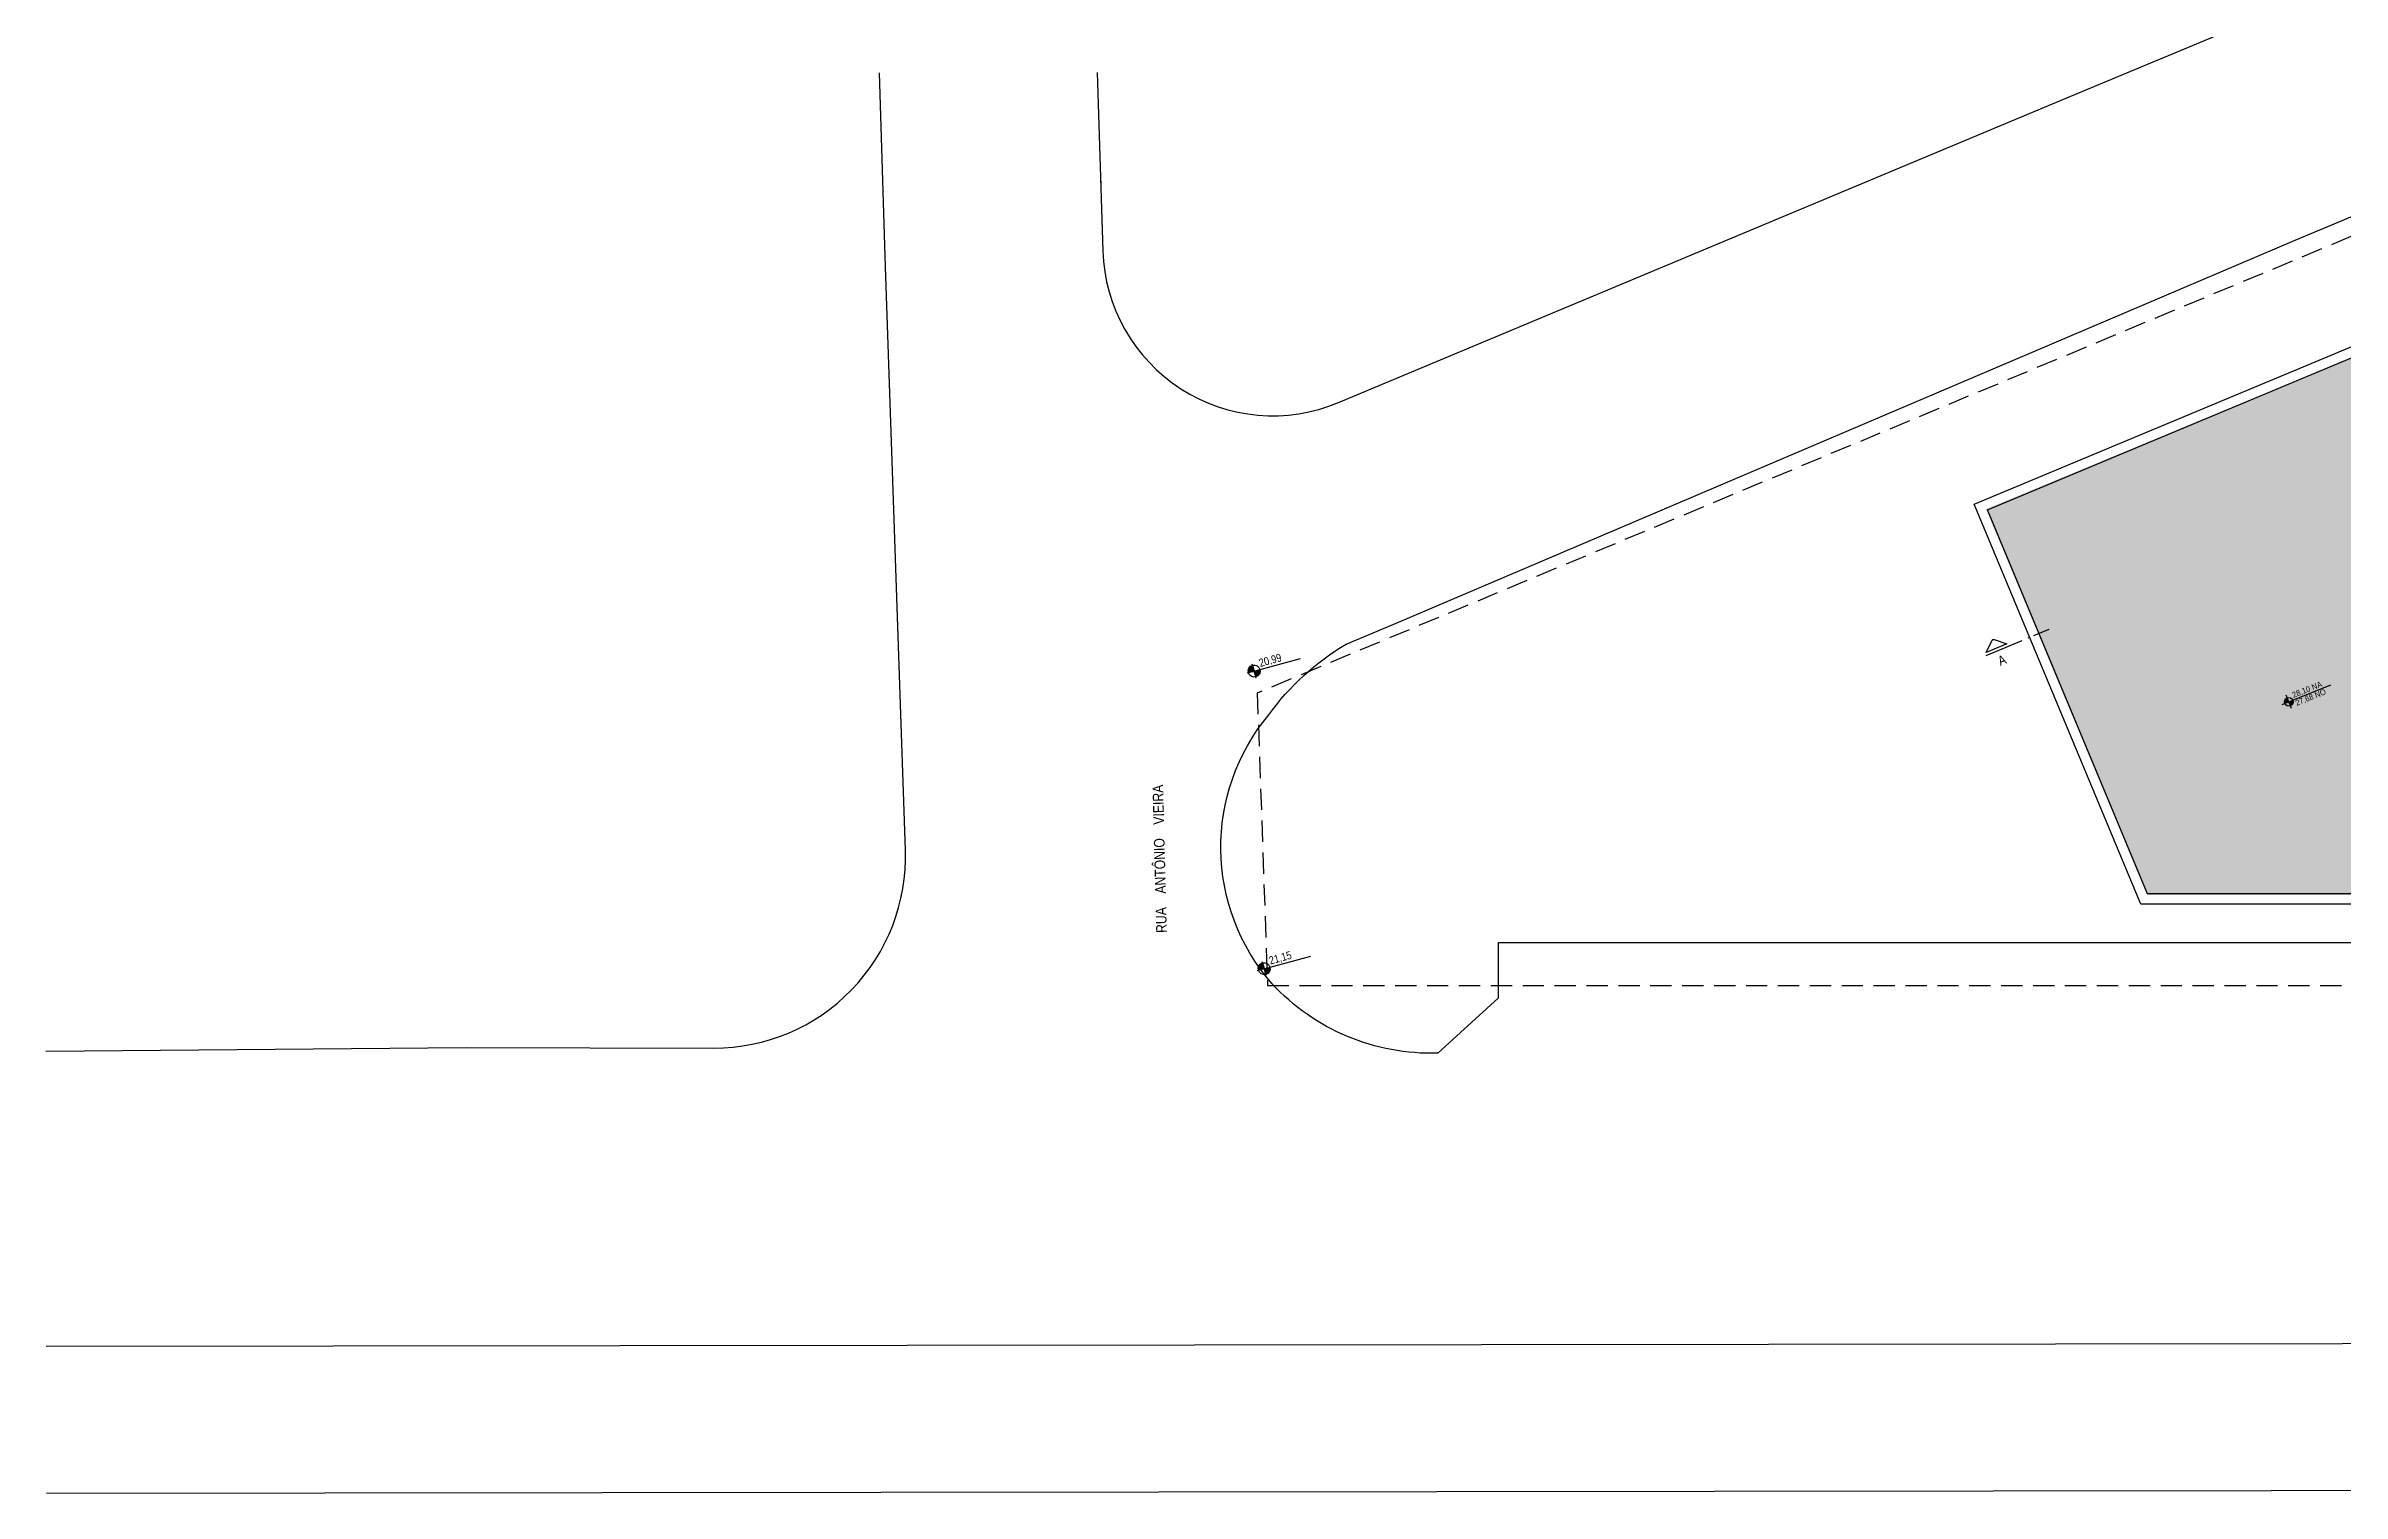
# Model space of a CAD drawing. Header units: metres. Extents: x -133 to 570, y -18 to 184.
# Drawn here: x -132.9 to -78.9, y -18 to 16.1 of the extents above; entities that cross this region are included whole.
import ezdxf
from ezdxf.enums import TextEntityAlignment as Align

# ---------------------------------------------------------------- set-up
doc = ezdxf.new("R2010")
doc.units = ezdxf.units.M
doc.linetypes.add('DASHEDX2', pattern=[1.5, 1, -0.5])
for name, color, linetype in [('ARQ-AUX', 7, 'Continuous'), ('ARQ-AUX1', 1, 'Continuous'), ('ARQ-AUX2', 2, 'Continuous'), ('ARQ-DIM', 2, 'Continuous'), ('ARQ-PRJ', 7, 'DASHEDX2'), ('ARQ-SIM', 1, 'Continuous'), ('ARQ-SIM EMBASAM', 1, 'Continuous'), ('ARQ-VRD', 84, 'Continuous')]:
    doc.layers.add(name, color=color, linetype=linetype)
doc.styles.add('Adesa', font='ARIALN.TTF')

# ---------------------------------------------------------------- blocks, each defined once
blk = doc.blocks.new('ADESA-SIM CORT')
at = {"color": 2}
for points in [[(0.521, 0), (0, 0)], [(0.706, 0), (0.729, 0)], [(2.14, 0), (0.914, 0)]]:
    blk.add_lwpolyline(points, dxfattribs=at)
at = {"color": 3}
blk.add_lwpolyline([(1.712, 0.367), (1.4, 0.086), (2.1, 0.086), (1.788, 0.367)], dxfattribs=at)
blk.add_lwpolyline([(1.788, 0.367, 0.267949), (1.712, 0.367)], format="xyb", dxfattribs=at)
at = {"color": 3, "style": 'Adesa'}
blk.add_attdef('A', text='', height=0.35, dxfattribs=at).set_placement((1.739, -0.325), align=Align.MIDDLE_CENTER)
blk = doc.blocks.new('NipAcOs')
at = {"layer": 'ARQ-SIM EMBASAM'}
h = blk.add_hatch(color=256, dxfattribs=at)
h.dxf.hatch_style = 1
h.paths.add_polyline_path([(0, 0.15, 0.414214), (-0.15, 0), (0, 0)])
h.paths.add_polyline_path([(0.15, 0), (0, 0), (0, -0.15, 0.414214)])
for p, q in [((-0.25, 0), (0.15, 0)), ((0, -0.25), (0, 0.25)), ((0.15, 0), (1.583, 0))]:
    blk.add_line(p, q, dxfattribs=at)
blk.add_circle((0, 0), 0.15, dxfattribs=at)
at = {"style": 'Adesa'}
for p in [(0.204, 0.06), (0.204, -0.24)]:
    blk.add_attdef('000,00', p, '', height=0.2, dxfattribs=at)
blk = doc.blocks.new('ADESA-SIMB NIVEL PLAN')
h = blk.add_hatch(color=256)
h.dxf.hatch_style = 1
edge = h.paths.add_edge_path()
edge.add_ellipse((-0.038, 0), major_axis=(-0.133, 0.133), ratio=1, start_angle=315.06386, end_angle=405.06386)
edge.add_line((-0.226, 0), (-0.038, 0))
edge.add_line((-0.038, 0), (-0.038, 0.189))
edge = h.paths.add_edge_path()
edge.add_ellipse((-0.038, 0), major_axis=(-0.133, 0.133), ratio=1, start_angle=495.06386, end_angle=585.06386)
edge.add_line((0.151, 0), (-0.038, 0))
edge.add_line((-0.038, 0), (-0.038, -0.189))
for p, q in [((-0.038, 0.189), (-0.038, 0.226)), ((-0.038, 0.189), (-0.038, 0)), ((-0.038, 0), (0.151, 0)), ((-0.038, 0), (0.151, 0)), ((0.151, 0), (0.189, 0)), ((-0.264, 0), (-0.226, 0)), ((-0.226, 0), (-0.038, 0)), ((-0.038, -0.189), (-0.038, 0)), ((-0.037, -0.227), (-0.038, -0.189))]:
    blk.add_line(p, q)
blk.add_lwpolyline([(0.157, 0), (1.472, 0)])
blk.add_ellipse((-0.038, 0), major_axis=(-0.133, 0.133), ratio=1, start_param=3.928105432082424, end_param=10.21129073926201)
at = {"color": 3, "style": 'Adesa'}
for p in [(0.18, 0.072), (0.18, -0.298)]:
    blk.add_attdef('100.00', p, '', height=0.25, rotation=0.06386, dxfattribs=at)
blk = doc.blocks.new('terreno + circ vert')
at = {"layer": 'ARQ-AUX1'}
for points in [[(-108.1435, 15.4387), (-108.0132, 11.2444, 0.5256856), (-102.4716, 7.6784), (-85.2527, 14.881), (-77.0823, 18.2944), (-68.6961, 21.8707), (-34.2915, 36.5881, 0.3100349), (-31.8672, 40.4096), (-32.0392, 45.1872)], [(-132.8647, -7.5685), (-122.9867, -7.4855), (-117.1636, -7.4976, 0.4248522), (-112.6568, -2.8442), (-113.1245, 10.8662), (-113.2611, 15.4321)]]:
    blk.add_lwpolyline(points, format="xyb", dxfattribs=at)
for points in [[(-108.0705, 13.0874), (-108.0582, 12.6954)], [(-132.8558, -14.5091), (76.3731, -14.2627)], [(-132.8514, -17.9591), (76.3775, -17.7127)]]:
    blk.add_lwpolyline(points, dxfattribs=at)
at = {"layer": 'ARQ-AUX2'}
blk.add_lwpolyline([(40.5424, -5.025), (-9.4576, -5.025), (-9.4576, -6.3993), (-12.8191, -4.225), (-35.3141, -4.225), (-38.7204, -6.3934), (-38.7204, -5.025), (-98.7204, -5.025), (-98.7204, -6.3233), (-100.1347, -7.6164, -0.2181845), (-104.0373, -5.9813, -0.3681428), (-104.1124, 0.3352, -0.1038207), (-102.2922, 1.9977), (-101.1746, 2.4667), (-79.9769, 11.499), (-64.6872, 17.9037), (-47.6349, 25.1734, 0.004837), (-33.9339, 29.6502, 0.3216599), (-26.9675, 42.0962)], format="xyb", dxfattribs=at)
at = {"layer": 'ARQ-PRJ', "color": 1, "ltscale": 0.5}
blk.add_lwpolyline([(48.0419, 1.3908), (48.1056, 7.0609), (42.945, 9.4812), (35.5548, 12.9472), (27.5061, 16.8929), (22.1014, 19.5405), (15.0017, 23.0148), (8.3251, 26.282), (0.4895, 30.0914), (-5.8932, 33.2362), (-12.2759, 36.3811), (-18.9156, 39.6675), (-31.5995, 31.2229), (-104.3835, 0.8491), (-104.1403, -6.025), (40.5424, -6.025, 0.4109303)], format="xyb", close=True, dxfattribs=at)
at = {"layer": 'ARQ-SIM'}
ref = blk.add_blockref('ADESA-SIMB NIVEL PLAN', (-104.4282, 1.3736), dxfattribs=dict(at, xscale=0.7499999999999999, yscale=0.7499999999999999, zscale=0.7499999999999999, rotation=15.2273522940256))
ref.add_attrib('100.00', '20,99', (-104.3123, 1.4614), dxfattribs={"layer": '0', "color": 3, "height": 0.1875, "rotation": 15.29122, "style": 'Adesa'})
ref = blk.add_blockref('ADESA-SIMB NIVEL PLAN', (-104.1918, -5.6224), dxfattribs=dict(at, xscale=0.7499999999999999, yscale=0.7499999999999999, zscale=0.7499999999999999, rotation=15.2273522940256))
ref.add_attrib('100.00', '21,15', (-104.0759, -5.5346), dxfattribs={"layer": '0', "color": 3, "height": 0.1875, "rotation": 15.29122, "style": 'Adesa'})
at = {"color": 2, "style": 'Adesa'}
blk.add_text('RUA    ANTÔNIO    VIEIRA', height=0.25, rotation=91.46171, dxfattribs=at).set_placement((-106.5075, -4.7858))

msp = doc.modelspace()

# ---------------------------------------------------------------- hatches: boundary and pattern name
at = {"layer": 'ARQ-VRD'}
h = msp.add_hatch(dxfattribs=at)
h.set_pattern_fill('GRASS', color=256, scale=0.01)
h.set_pattern_definition([(90, (0, -0.01016), (-0.17960512, 0.17960512), [0.047625, -0.31158524]), (45, (0, -0.01016), (-0.1796051, 0.1796051), [0.047625, -0.206375]), (135, (0, -0.01016), (-0.1796051, -0.1796051), [0.047625, -0.206375])])
h.paths.add_polyline_path([(-83.4634, -3.8949), (-71.6918, -3.8948), (-71.6904, -3.0256), (-71.4872, -3.0263), (-73.8209, 2.5605), (-76.5706, 8.5839), (-76.9322, 9.4504), (-87.2476, 5.1741)])

# ---------------------------------------------------------------- linework, layer by layer
at = {"layer": 'ARQ-AUX', "elevation": 0}
for points in [[(-71.4754, -3.0262), (-71.4789, -4.1099), (-83.6067, -4.1099), (-87.5288, 5.2897), (-76.8031, 9.7651), (-76.3578, 8.6979)], [(-71.7154, -3.0255), (-71.7181, -3.8699), (-83.4468, -3.8699), (-87.2149, 5.1607), (-76.9322, 9.4512), (-76.5793, 8.6055)]]:
    msp.add_lwpolyline(points, dxfattribs=at)

# ---------------------------------------------------------------- block references
at = {"layer": 'ARQ-DIM'}
msp.add_blockref('terreno + circ vert', (0, 0), dxfattribs=at)
at = {"layer": 'ARQ-SIM'}
ref = msp.add_blockref('ADESA-SIM CORT', (-85.7628, 2.3515), dxfattribs=dict(at, xscale=-0.75, yscale=0.75, zscale=0.75, rotation=22.64917839319863))
ref.add_attrib('A', 'A', dxfattribs={"layer": '0', "color": 4, "height": 0.225, "rotation": 22.64918, "style": 'Adesa'}).set_placement((-86.8728, 1.6244), align=Align.MIDDLE_CENTER)
at = {"layer": 'ARQ-SIM EMBASAM'}
ref = msp.add_blockref('NipAcOs', (-80.1292, 0.6443, 0), dxfattribs=dict(at, xscale=0.6750000000000002, yscale=0.6750000000000002, zscale=0.6750000000000002, rotation=22))
ref.add_attrib('000,00', '27,68 NO', (-79.9408, 0.5456, 0), dxfattribs={"layer": '0', "color": 2, "height": 0.135, "rotation": 22, "style": 'Adesa'})
ref.add_attrib('000,00', '28,10 NA', (-80.0167, 0.7334, 0), dxfattribs={"layer": '0', "color": 2, "height": 0.135, "rotation": 22, "style": 'Adesa'})

doc.saveas('drawing.dxf')
